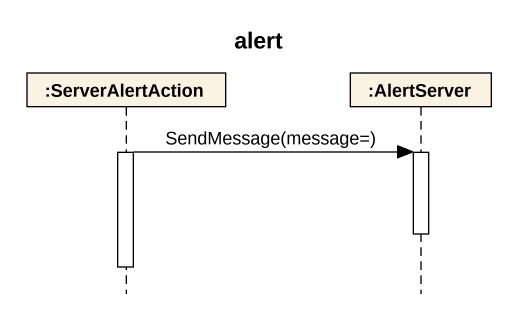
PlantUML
@startuml
title alert
hide footbox
participant ":ServerAlertAction" as ServerAlertAction
participant ":AlertServer" as AlertServer

activate ServerAlertAction
ServerAlertAction -> AlertServer : SendMessage(message=)
activate AlertServer
deactivate AlertServer
deactivate ServerAlertAction
@enduml
